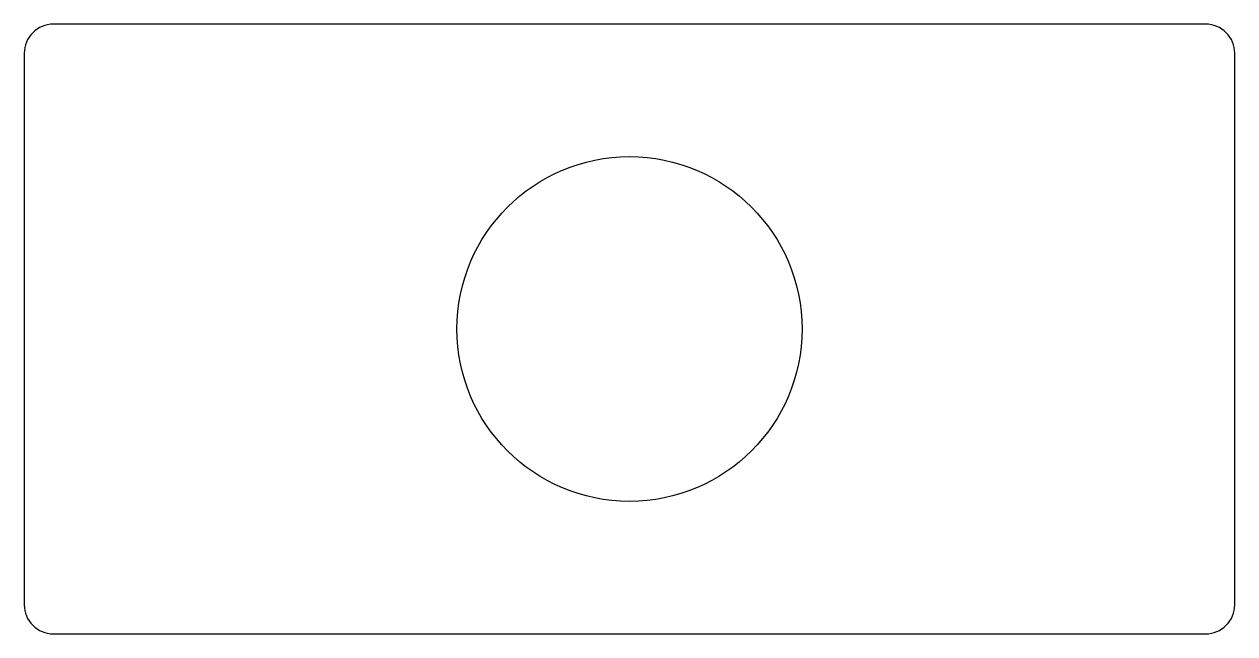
# Model space of a CAD drawing. Header units: millimetres. Extents: x -88 to 88, y -44 to 44.
import ezdxf

# ---------------------------------------------------------------- set-up
doc = ezdxf.new("R2010")
doc.units = ezdxf.units.MM
doc.layers.get('0').update_dxf_attribs({"linetype": 'CONTINUOUS'})

msp = doc.modelspace()

# ---------------------------------------------------------------- linework, layer by layer
msp.add_lwpolyline([(-83.5, 44.2, 0.414214), (-87.7, 40), (-87.7, -40, 0.414214), (-83.5, -44.2), (83.5, -44.2, 0.414214), (87.7, -40), (87.7, 40, 0.414214), (83.5, 44.2)], format="xyb", close=True)
msp.add_circle((0, 0), 25)

doc.saveas('drawing.dxf')
